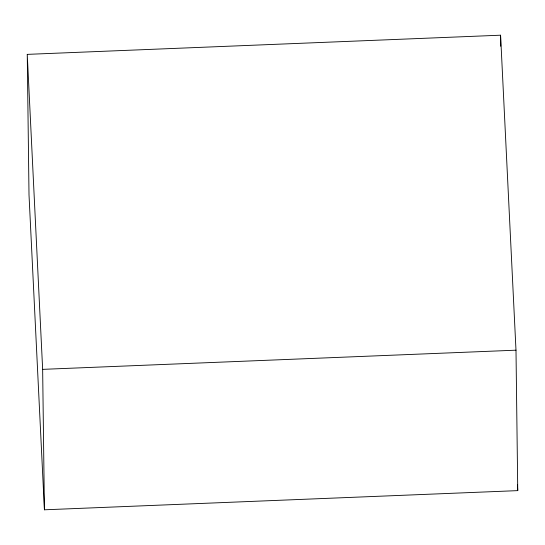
<?xml version="1.0" encoding="UTF-8"?>
<svg xmlns="http://www.w3.org/2000/svg" width="545" height="545" viewBox="0 0 545 545"><rect width="100%" height="100%" fill="white"/><g stroke="black" fill="none" stroke-linecap="round" stroke-linejoin="round"><path stroke-width="0.82" d="M27.25 54.371L500.582 35.2L515.992 350.183L517.75 490.629L44.418 509.8L29.008 194.817L27.25 54.371L42.653 369.36L44.418 509.8M42.653 369.36L515.992 350.183M517.457 484.682L517.75 490.629M500.582 35.2L500.726 46.264"/></g></svg>
